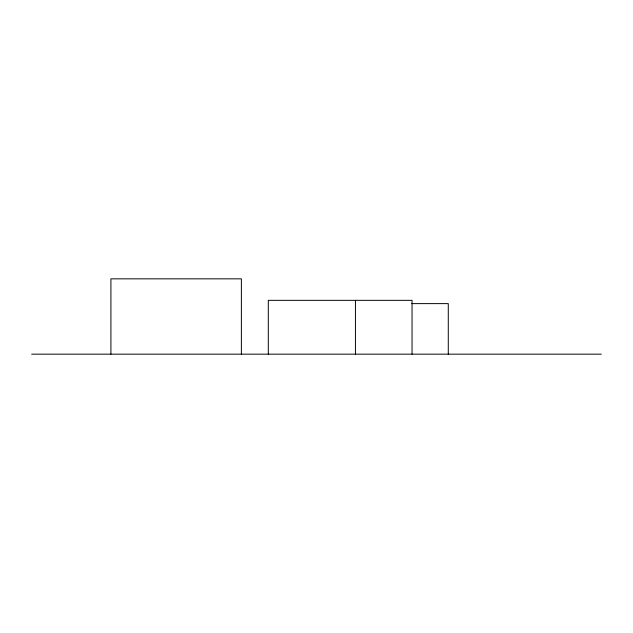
<?xml version="1.0" encoding="UTF-8"?>
<svg xmlns="http://www.w3.org/2000/svg" width="633" height="633" viewBox="0 0 633 633"><rect width="100%" height="100%" fill="white"/><g stroke="black" fill="none" stroke-linecap="round" stroke-linejoin="round"><path stroke-width="0.95" d="M411.798 303.618L448.283 303.618L448.283 354.163M31.65 354.163L601.35 354.163M412.043 354.163L412.043 300.343L268.305 300.343L268.305 354.163M355.445 300.343L355.445 354.163M241.379 354.163L241.379 278.837L110.917 278.837L110.917 354.163"/></g></svg>
